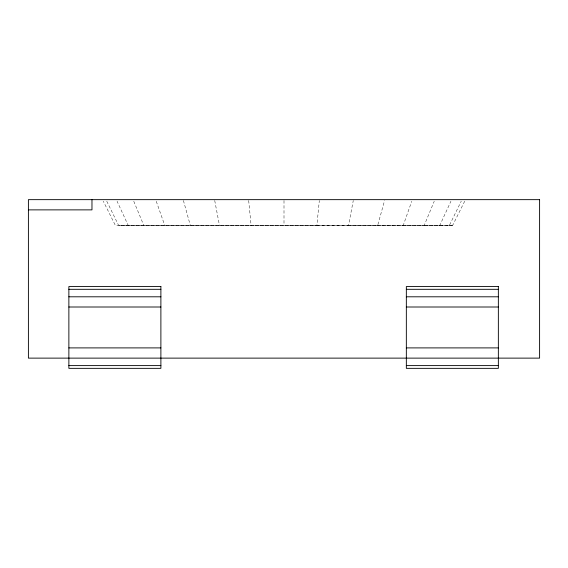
<?xml version="1.0" encoding="UTF-8"?>
<svg xmlns="http://www.w3.org/2000/svg" width="568" height="568" viewBox="0 0 568 568"><rect width="100%" height="100%" fill="white"/><g stroke="black" fill="none" stroke-linecap="round" stroke-linejoin="round"><path stroke-width="0.43" stroke-dasharray="2.84 2.13" d="M464.702 201.207L452.696 225.283L118.854 225.283L316.909 225.283L319.322 200.504M316.909 225.283L348.56 225.283L353.282 200.504M348.56 225.283L377.72 225.283L384.586 200.504M377.72 225.283L403.287 225.283L411.743 201.306M403.287 225.283L424.268 225.283L434.229 201.257M424.268 225.283L439.852 225.283L450.921 201.257M439.852 225.283L449.451 225.283L461.23 201.207M128.979 225.212L128.148 225.283L117.079 201.257M449.451 225.283L451.83 225.212M452.696 225.283L115.304 225.283L103.298 201.207M106.77 201.207L118.549 225.283M133.771 201.257L143.732 225.283M156.257 201.306L164.713 225.283M183.414 200.504L190.28 225.283M214.718 200.504L219.44 225.283M248.677 200.504L251.091 225.283M284 200.532L284 225.283"/><path stroke-width="0.85" d="M28.4 209.876L91.973 209.876L91.973 199.652M68.87 289.318L160.886 289.318M406.34 289.318L498.356 289.318M68.87 296.801L160.886 296.801M406.34 296.801L498.356 296.801M68.87 307.004L160.886 307.004M406.34 307.004L498.356 307.004M68.87 347.9L160.886 347.9M406.34 347.9L498.356 347.9M68.87 365.607L160.886 365.607M406.34 365.607L498.356 365.607M539.6 199.652L28.4 199.652L28.4 358.124L539.6 358.124L539.6 199.652M160.886 286.556L68.87 286.556L68.87 368.348L160.886 368.348L160.886 286.556M498.356 286.556L406.34 286.556L406.34 368.348L498.356 368.348L498.356 286.556"/></g></svg>
